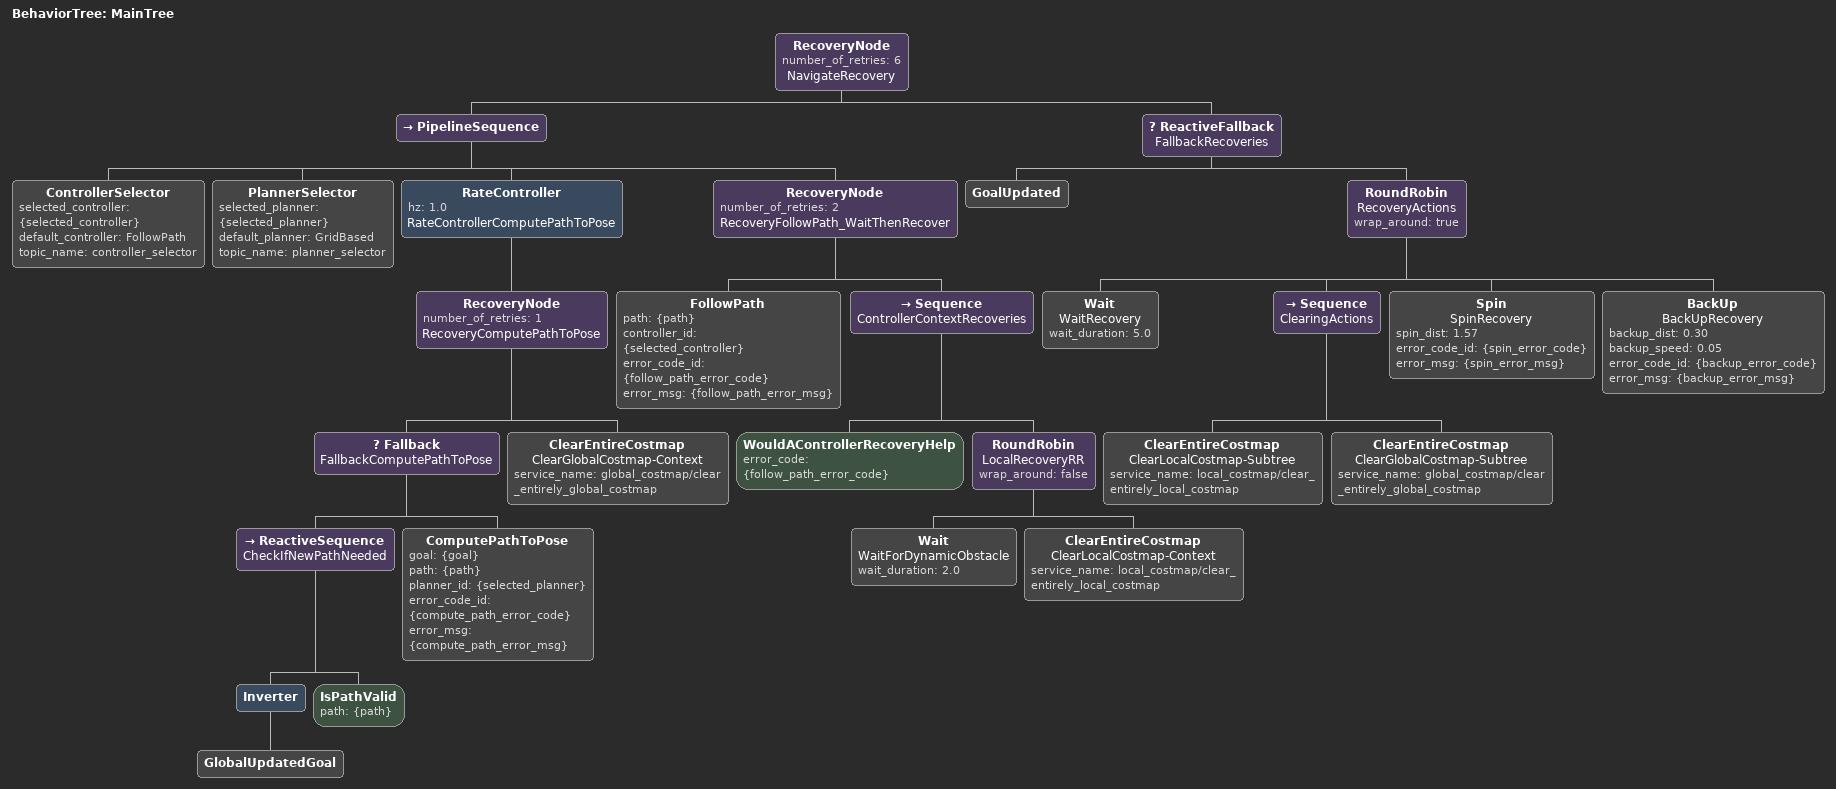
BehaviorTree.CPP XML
<root main_tree_to_execute="MainTree">
  <BehaviorTree ID="MainTree">

    <!-- 전체 네비게이션을 최대 6회 재시도 -->
    <RecoveryNode number_of_retries="6" name="NavigateRecovery">

      <!-- 계획(ComputePath)과 추종(FollowPath)을 파이프라인으로 묶음 -->
      <PipelineSequence>

        <ControllerSelector selected_controller="{selected_controller}"
                            default_controller="FollowPath"
                            topic_name="controller_selector"/>

        <PlannerSelector selected_planner="{selected_planner}"
                         default_planner="GridBased"
                         topic_name="planner_selector"/>

        <!-- 1Hz 주기로 경로 갱신 (필요 시) -->
        <RateController hz="1.0" name="RateControllerComputePathToPose">
          <RecoveryNode number_of_retries="1" name="RecoveryComputePathToPose">
            <Fallback name="FallbackComputePathToPose">

              <!-- 새 goal이 아니고, 기존 path가 유효하면 재계획 생략 -->
              <ReactiveSequence name="CheckIfNewPathNeeded">
                <Inverter>
                  <GlobalUpdatedGoal/>
                </Inverter>
                <IsPathValid path="{path}"/>
              </ReactiveSequence>

              <ComputePathToPose goal="{goal}"
                                 path="{path}"
                                 planner_id="{selected_planner}"
                                 error_code_id="{compute_path_error_code}"
                                 error_msg="{compute_path_error_msg}"/>
            </Fallback>

            <!-- Planner 실패 시: 글로벌 코스트맵 클리어 -->
            <ClearEntireCostmap name="ClearGlobalCostmap-Context"
                                service_name="global_costmap/clear_entirely_global_costmap"/>
          </RecoveryNode>
        </RateController>

        <!-- 컨트롤러(추종) 실패 대응:
             1) 먼저 "잠깐 대기" 후 재시도
             2) 그래도 실패하면 local costmap clear 후 재시도
             3) 여기서도 실패하면 상위(글로벌) 복구 서브트리로 에스컬레이션 -->
        <RecoveryNode number_of_retries="2" name="RecoveryFollowPath_WaitThenRecover">

          <FollowPath path="{path}"
                      controller_id="{selected_controller}"
                      error_code_id="{follow_path_error_code}"
                      error_msg="{follow_path_error_msg}"/>

          <!-- 컨트롤러 에러 코드가 "복구가 도움 될 타입"일 때만 아래 복구 수행 -->
          <Sequence name="ControllerContextRecoveries">
            <WouldAControllerRecoveryHelp error_code="{follow_path_error_code}"/>

            <!-- RoundRobin: 첫 실패 때는 Wait, 두 번째 실패 때는 ClearLocal (wrap_around=false라 이후엔 FAILURE) -->
            <RoundRobin name="LocalRecoveryRR" wrap_around="false">
              <Wait name="WaitForDynamicObstacle" wait_duration="2.0"/>
              <ClearEntireCostmap name="ClearLocalCostmap-Context"
                                  service_name="local_costmap/clear_entirely_local_costmap"/>
            </RoundRobin>
          </Sequence>

        </RecoveryNode>

      </PipelineSequence>

      <!-- 상위(시스템 레벨) 복구:
           컨텍스트 복구로 해결 안 되면 여기로 진입 -->
      <ReactiveFallback name="FallbackRecoveries">
        <GoalUpdated/>

        <RoundRobin name="RecoveryActions" wrap_around="true">
          <!-- 1) 사람이 지나가길 기다리는(더 긴) 대기 -->
          <Wait name="WaitRecovery" wait_duration="5.0"/>

          <!-- 2) costmap 클리어 -->
          <Sequence name="ClearingActions">
            <ClearEntireCostmap name="ClearLocalCostmap-Subtree"
                                service_name="local_costmap/clear_entirely_local_costmap"/>
            <ClearEntireCostmap name="ClearGlobalCostmap-Subtree"
                                service_name="global_costmap/clear_entirely_global_costmap"/>
          </Sequence>

          <!-- 3) 시야/센서 갱신 목적의 회전 -->
          <Spin name="SpinRecovery"
                spin_dist="1.57"
                error_code_id="{spin_error_code}"
                error_msg="{spin_error_msg}"/>

          <!-- 4) 최소 후진 -->
          <BackUp name="BackUpRecovery"
                  backup_dist="0.30"
                  backup_speed="0.05"
                  error_code_id="{backup_error_code}"
                  error_msg="{backup_error_msg}"/>
        </RoundRobin>

      </ReactiveFallback>

    </RecoveryNode>

  </BehaviorTree>
</root>
